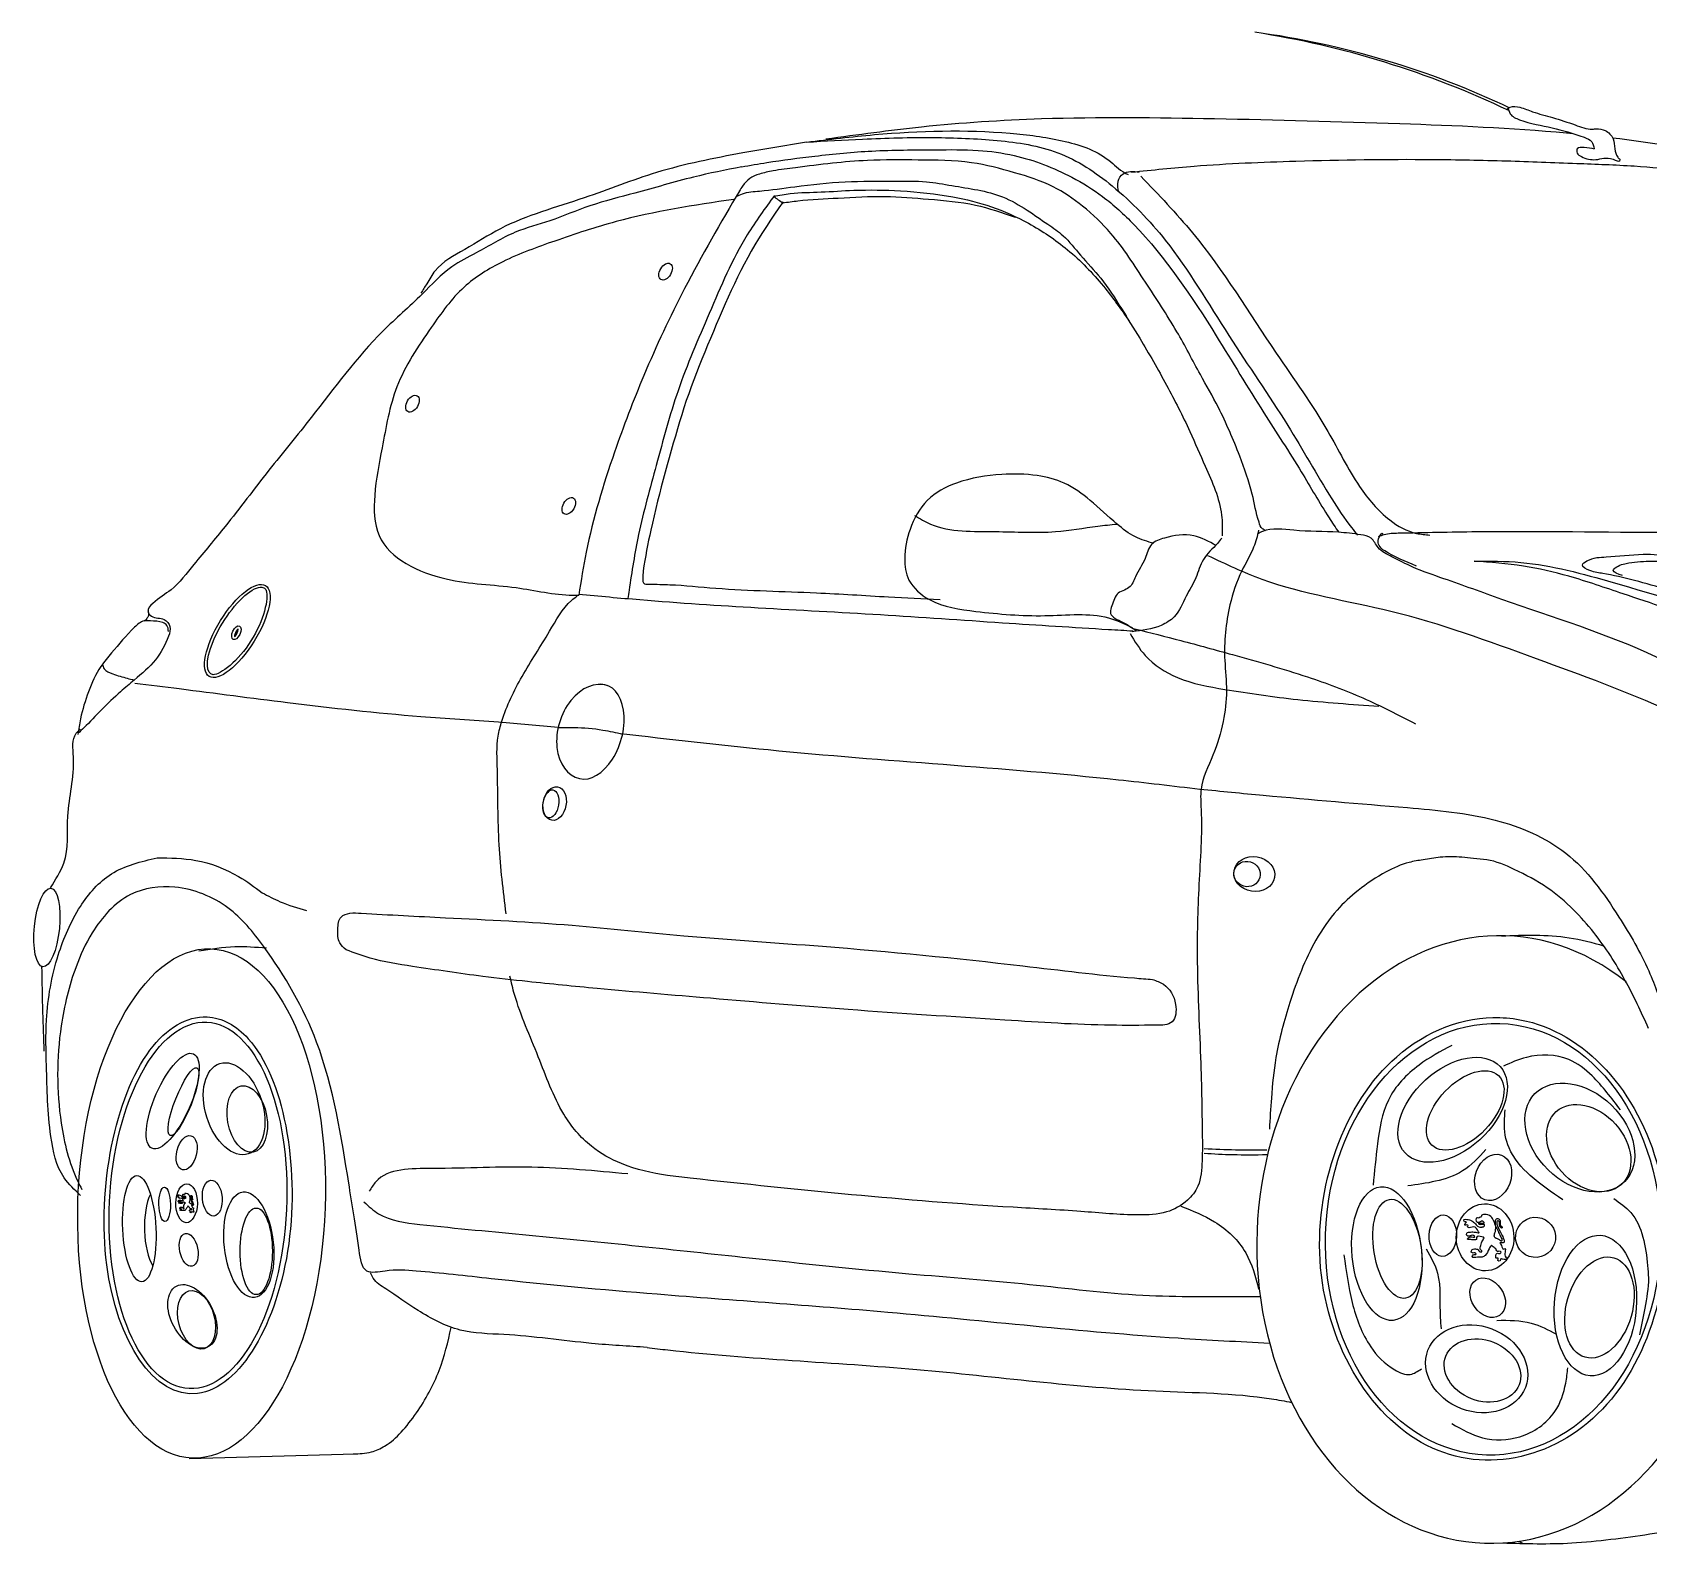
# Model space of a CAD drawing. Header units: millimetres. Extents: x 116290 to 180258, y 22146 to 121276.
# Drawn here: x 125225 to 126575, y 24380 to 25646 of the extents above; entities that cross this region are included whole.
import ezdxf

# ---------------------------------------------------------------- set-up
doc = ezdxf.new("R2010")
doc.units = ezdxf.units.MM

# ---------------------------------------------------------------- blocks, each defined once
blk = doc.blocks.new('A$C31CE388F')
blk.add_line((129.8, 71.2), (268.5, 75))
for centre, radius, start, end in [((922.8, 545.3), 724.7, 64.6115, 82.2608), ((903.8, 508.8), 763.5, 64.4955, 81.2202)]:
    blk.add_arc(centre, radius, start, end)
for centre, major_axis, ratio in [((527.9, 1063.3), (3.89, 6.61), 0.619141), ((316.4, 952.9), (3.89, 6.61), 0.619141), ((447, 867.4), (3.89, 6.61), 0.619141), ((170, 762.9), (23.5, 38), 0.368742), ((169.2, 761.4), (2.68, 5.65), 0.503817), ((435.2, 618.6), (2.5, 14), 0.676401), ((432, 618.3), (1.8, 11.7), 0.544379), ((1013.8, 559.7), (-10.7, 2.9), 0.951899), ((1019.9, 559.7), (-16.9, 2.9), 0.850032), ((10.9, 515), (3.3, 32.9), 0.316061), ((140.1, 284.3), (7.7, 212.9), 0.48487), ((137.2, 282.7), (7.3, 153.2), 0.482614), ((1219.4, 254.4), (5.5, 180.4), 0.776088), ((116, 369.9), (17.3, 39.5), 0.34856), ((1185.6, 362.6), (39.7, 36.1), 0.62928), ((125, 369.4), (11.2, 28.3), 0.224505), ((167.3, 363.5), (-11.9, 37.8), 0.603697), ((1196.1, 362.1), (-27.8, -29.1), 0.575465), ((178.3, 354.9), (-5, 27.7), 0.584103), ((1291.9, 339.4), (-37.5, 36.7), 0.719914), ((1299.3, 330.6), (-27.1, 30.6), 0.735542), ((127.7, 326.7), (3.6, 14.2), 0.56683), ((1219.4, 306.1), (6.9, 18.7), 0.743093), ((88.1, 263.2), (-2.1, 44.4), 0.311363), ((109.3, 283.6), (-0.2, 14.3), 0.337329), ((127.6, 284.5), (0.3, 16.3), 0.553191), ((149.1, 288.8), (-1.3, 15), 0.547885), ((1130.6, 242.4), (-5.3, 55.8), 0.518368), ((179.6, 249.8), (-4.8, 44.1), 0.463221), ((1139.5, 246.4), (-6.7, 41.3), 0.472036), ((1212.7, 256), (-0.4, 28), 0.858284), ((185.8, 244.3), (0, 36.2), 0.373203), ((1177.4, 257.4), (0.7, 17.3), 0.659352), ((1254.9, 256), (-2, -16.7), 0.993998), ((129.4, 245.5), (-2.8, 13.7), 0.54095), ((1304.9, 199), (4.5, 58.7), 0.58238), ((1308.3, 197.3), (12, 41.6), 0.634457), ((132.5, 189.9), (-13.4, 25.3), 0.617226), ((1214.9, 205.5), (-9.9, 14.8), 0.749827), ((135.9, 187), (-6.3, 24.2), 0.60005), ((1205.7, 146.1), (-40.7, 15.6), 0.81942), ((1210.5, 144.7), (-30.6, 12), 0.771648)]:
    blk.add_ellipse(centre, major_axis=major_axis, ratio=ratio)
for centre, major_axis, ratio, start_param, end_param in [((466.9, 678.6), (12.4, 38.7), 0.707745, 0.005758, 3.198324), ((466.6, 678.7), (11.6, 39), 0.616644, 3.182561, 6.461087), ((1221.5, 254.2), (9.8, 253.8), 0.785448, 5.754623, 10.651578), ((105.9, 262.7), (-0.9, 36.2), 0.373203, 0.618139, 2.570643), ((1302.8, 244.5), (9.8, 253.8), 0.785448, 9.156043, 9.181852)]:
    blk.add_ellipse(centre, major_axis=major_axis, ratio=ratio, start_param=start_param, end_param=end_param)
for points, knots in [([(661.9, 1174.2), (688.5, 1177.9), (748.3, 1186.2), (856.7, 1193.2), (990.1, 1191.5), (1136.3, 1187.6), (1236.2, 1183.5), (1284.3, 1179), (1286.1, 1178.8)], [0, 0, 0, 0, 0.0805411, 0.1810632, 0.3255522, 0.4805868, 0.6199008, 0.6253544, 0.6253544, 0.6253544, 0.6253544]), ([(1231.3, 1199.4), (1232.1, 1200), (1235.1, 1202.1), (1243.2, 1200.7), (1254.1, 1196), (1270.1, 1192), (1286.3, 1186.7), (1298.6, 1181.8), (1307.1, 1183), (1314, 1181.8), (1320.7, 1175), (1320.8, 1166.4), (1322.3, 1160), (1324.8, 1157.7), (1325.5, 1157.1)], [0, 0, 0, 0, 0.002864, 0.0109739, 0.0221597, 0.0395697, 0.0594545, 0.0743492, 0.077552, 0.085067, 0.0946172, 0.1030903, 0.1106192, 0.1132022, 0.1132022, 0.1132022, 0.1132022]), ([(1319.3, 1175.2), (1350.8, 1171.5), (1411.5, 1162), (1493, 1143.7), (1542, 1127), (1562.8, 1119.9)], [0.6587718, 0.6587718, 0.6587718, 0.6587718, 0.7538002, 0.8428566, 0.908971, 0.908971, 0.908971, 0.908971]), ([(591.5, 1150.9), (598.5, 1152.2), (618.8, 1155.7), (655, 1160.3), (702, 1165.1), (747.6, 1165), (787.3, 1165.6), (826.4, 1160.3), (861.6, 1146.5), (895, 1126), (939.5, 1084.7), (981.7, 1021.2), (1024.3, 949.8), (1057.2, 900.1), (1076.7, 865.9), (1087.7, 849.4), (1090.4, 845.4)], [0, 0, 0, 0, 0.0212479, 0.0617609, 0.1096072, 0.1626269, 0.1985056, 0.2287944, 0.2803023, 0.3106024, 0.3458495, 0.4615978, 0.5370338, 0.595655, 0.640379, 0.6550678, 0.6550678, 0.6550678, 0.6550678]), ([(1304.2, 1165.8), (1301.5, 1166.2), (1297.1, 1166.9), (1289, 1167.6), (1289.3, 1161.6), (1295.4, 1157.9), (1306.4, 1155.5), (1315.2, 1160.3), (1325.2, 1154.5), (1325.5, 1156.8), (1325.5, 1157.1)], [0, 0, 0, 0, 0.00892792, 0.01466239, 0.01834355, 0.02287119, 0.0351554, 0.04965049, 0.05538496, 0.05630552, 0.05630552, 0.05630552, 0.05630552]), ([(618.9, 1127), (611, 1116.2), (588.7, 1085.8), (565, 1029.2), (537.1, 965.8), (520.8, 903), (505.2, 847.8), (499.3, 810.2), (496.7, 792.3), (496.4, 790)], [0, 0, 0, 0, 0.039957, 0.1129986, 0.1827033, 0.2476577, 0.307339, 0.3545026, 0.3616582, 0.3616582, 0.3616582, 0.3616582]), ([(626.2, 1121.6), (606.4, 1094.5), (591, 1067), (564.5, 1005.5), (551, 975.2), (531.8, 912.1), (522.7, 879.2), (513, 835.9), (510.9, 824.6), (509.1, 813.2)], [0, 0, 0, 0, 0.1005183, 0.1005183, 0.2010366, 0.2010366, 0.3015548, 0.3015548, 0.3367306, 0.3367306, 0.3367306, 0.3367306]), ([(192.3, 798.9), (190.3, 800.2), (186.1, 799.6), (169.8, 788.4), (156.3, 770.3), (142.9, 737.4), (143.9, 726.6), (155.8, 726.1), (170.9, 738), (191.9, 771.2), (196.7, 790.6), (193.6, 797.8), (193, 798.5), (192.3, 798.9)], [0, 0, 0, 0, 0.69658, 0.69658, 2.000192, 2.000192, 3.344248, 3.344248, 4.688304, 4.688304, 6.032361, 6.032361, 6.283185, 6.283185, 6.283185, 6.283185]), ([(170.7, 764.6), (169.8, 763.9), (168.4, 761.9), (167.7, 759.3), (167.6, 758.7), (167.7, 758.2)], [0.720037, 0.720037, 0.720037, 0.720037, 1.92545, 1.92545, 2.421555, 2.421555, 2.421555, 2.421555]), ([(167.7, 758.2), (168.6, 758.8), (170, 760.9), (170.7, 763.4), (170.7, 764.1), (170.7, 764.6)], [3.86163, 3.86163, 3.86163, 3.86163, 5.067043, 5.067043, 5.563148, 5.563148, 5.563148, 5.563148]), ([(57.3, 735.1), (57.6, 733.7), (58.9, 729.8), (67.6, 726.3), (75.8, 723.9), (81.8, 722.4), (83.7, 721.9)], [0.00183504, 0.00183504, 0.00183504, 0.00183504, 0.00594992, 0.01418325, 0.02698896, 0.0327732, 0.0327732, 0.0327732, 0.0327732]), ([(83.8, 721.9), (80, 718.7), (70.7, 710.6), (56.5, 697.5), (45.3, 685.1), (38.5, 678.8), (36.8, 677.2)], [0, 0, 0, 0, 0.01500738, 0.03697879, 0.05794359, 0.0648449, 0.0648449, 0.0648449, 0.0648449]), ([(84.3, 719.3), (96.7, 717.8), (139.3, 712.5), (218.8, 701.9), (307.7, 692), (383.3, 687.5), (421.6, 684.1), (438.2, 682.5)], [0, 0, 0, 0, 0.0374232, 0.1286786, 0.2406845, 0.3058355, 0.3558415, 0.3558415, 0.3558415, 0.3558415]), ([(14, 548.1), (17.8, 555), (30.2, 572.7), (25.7, 612.6), (35.7, 645.8), (31.2, 674.1), (37.5, 679.7), (38.8, 680.8)], [0.1374789, 0.1374789, 0.1374789, 0.1374789, 0.1607399, 0.2001675, 0.2500532, 0.2698263, 0.2747294, 0.2747294, 0.2747294, 0.2747294]), ([(490.2, 677.1), (531.3, 672.6), (669.7, 656.2), (831.8, 647.8), (951.7, 633.4), (974.4, 630.7)], [0.4081633, 0.4081633, 0.4081633, 0.4081633, 0.5321559, 0.8260912, 0.8946185, 0.8946185, 0.8946185, 0.8946185]), ([(1032.6, 167.3), (1007.2, 168.6), (900.7, 174), (730.7, 193.4), (538.5, 206.3), (408.2, 218.2), (330.9, 227.2), (298.2, 229.4), (274.7, 224.1), (269.6, 261.6), (260.1, 319.1), (245.7, 413.2), (202.7, 487.1), (163.7, 535.2), (121.8, 552.1), (76.1, 545.9), (49.5, 515.1), (31.8, 476.6), (18.9, 423), (18.8, 361.6), (30, 315.7), (38.8, 298.4), (40.1, 296)], [0.001699, 0.001699, 0.001699, 0.001699, 0.078108, 0.321699, 0.515096, 0.654347, 0.717505, 0.743501, 0.758665, 0.777159, 0.834093, 0.954915, 1.046524, 1.090158, 1.137809, 1.175333, 1.220677, 1.252109, 1.302934, 1.384287, 1.434239, 1.442509, 1.442509, 1.442509, 1.442509]), ([(1226.4, 508), (1245.4, 508.7), (1274.3, 509.8), (1302.2, 502.4), (1311.8, 499.8)], [0, 0, 0, 0, 0.05645012, 0.08617006, 0.08617006, 0.08617006, 0.08617006]), ([(8.7, 411.6), (8.3, 422.4), (7.3, 446.2), (7.1, 469.6), (6.7, 482.6)], [0, 0, 0, 0, 0.03236451, 0.07114762, 0.07114762, 0.07114762, 0.07114762]), ([(144.7, 440.3), (127.7, 441.1), (110.8, 430.7), (67.8, 373.7), (52.8, 297.2), (69.1, 169), (100.5, 121), (172.8, 129.9), (203.8, 184.5), (222.1, 316.8), (208.4, 389.9), (169.1, 433.1), (157.2, 439.7), (144.7, 440.3)], [0, 0, 0, 0, 0.615537, 0.615537, 1.91989, 1.91989, 3.224243, 3.224243, 4.528595, 4.528595, 5.832948, 5.832948, 6.283185, 6.283185, 6.283185, 6.283185]), ([(1225, 439.7), (1194.6, 440.6), (1164, 428.9), (1094.6, 368.4), (1069.3, 297.6), (1081.3, 163.4), (1118.5, 102.8), (1218.8, 56.9), (1279.4, 73.7), (1357.1, 167.8), (1373.3, 242.6), (1344.6, 372.2), (1300.1, 424.5), (1240, 438.5), (1232.5, 439.5), (1225, 439.7)], [0, 0, 0, 0, 0.623712, 0.623712, 1.724785, 1.724785, 2.825858, 2.825858, 3.926932, 3.926932, 5.028005, 5.028005, 6.129079, 6.129079, 6.283185, 6.283185, 6.283185, 6.283185]), ([(124.8, 287), (124.4, 287.8), (123.6, 289.4), (121.7, 288.1), (121, 289.1), (121.6, 289.4), (120.9, 289.6), (120.2, 289.4), (120.4, 290.2), (121.3, 290.6), (120.2, 290.6), (120, 291.1), (120.3, 291.7), (121.5, 291.3), (122.8, 291.1), (123.9, 289.8), (124.6, 288.7), (125.6, 288.4), (126, 288.4), (126.2, 288.4)], [0, 0, 0, 0, 0.01126101, 0.02034275, 0.02196095, 0.02377042, 0.02606042, 0.02895734, 0.03151549, 0.03458667, 0.03792506, 0.04003505, 0.0419835, 0.04596676, 0.05422371, 0.0619192, 0.06832286, 0.07315385, 0.07484256, 0.07484256, 0.07484256, 0.07484256]), ([(132.1, 283.4), (131.8, 283.6), (131.3, 284.1), (130.4, 284.3), (129.9, 285.2), (130.5, 286.5), (130.9, 288.2), (130.2, 290.2), (129.5, 292.2), (127.7, 292.7), (126.6, 292.7), (126, 292.5), (126.1, 291.9), (125.5, 291.9), (125.1, 291.5), (124.4, 291.9), (124, 291), (124.5, 290.1), (125.4, 290.1), (125.9, 290.7), (126.7, 290.4), (126.8, 290), (126.8, 289.7)], [0, 0, 0, 0, 0.00467723, 0.00979473, 0.0122591, 0.01828005, 0.02814277, 0.03770909, 0.04665835, 0.05709429, 0.06058153, 0.06254199, 0.06456709, 0.06651946, 0.06935667, 0.07208216, 0.07548577, 0.07971135, 0.083704, 0.08687461, 0.08968892, 0.09309825, 0.09309825, 0.09309825, 0.09309825]), ([(126.8, 289.7), (126.6, 289.7), (126.1, 289.7), (125.6, 289.7), (124.8, 289.9), (125.3, 289.3), (125.9, 289.5), (126.5, 289.4), (126.8, 289.4)], [0.00070841, 0.00070841, 0.00070841, 0.00070841, 0.00358795, 0.00796434, 0.00963298, 0.01124526, 0.0150069, 0.01915162, 0.01915162, 0.01915162, 0.01915162]), ([(126.8, 289.4), (126.8, 289.3), (126.8, 289), (126.8, 288.6), (126.4, 288.4), (126.1, 288.4), (126, 288.4)], [0.094531943, 0.094531943, 0.094531943, 0.094531943, 0.095138104, 0.09841845, 0.099879776, 0.101701771, 0.101701771, 0.101701771, 0.101701771]), ([(275.8, 285.7), (279.7, 282), (292.5, 270.2), (342.3, 264.4), (443.9, 255.4), (581.1, 240.6), (720.2, 226), (830.1, 217.7), (924.2, 205.7), (988.7, 206.6), (1021.4, 206.6), (1024.7, 206.6)], [0, 0, 0, 0, 0.0158203, 0.0514686, 0.1432112, 0.3279151, 0.4622045, 0.563434, 0.6585019, 0.7464782, 0.7565059, 0.7565059, 0.7565059, 0.7565059]), ([(1207.2, 260.6), (1206.1, 262.7), (1204, 266.6), (1199.3, 263), (1197.7, 265.2), (1199.1, 266.1), (1197.2, 266.5), (1195.6, 265.8), (1195.8, 267.9), (1198.1, 269), (1195.5, 268.7), (1194.8, 270), (1195.4, 271.6), (1198.4, 270.7), (1201.6, 270.4), (1204.5, 267.4), (1206.6, 264.8), (1209, 264.4), (1210.1, 264.4), (1210.4, 264.4)], [0, 0, 0, 0, 0.01126101, 0.02034275, 0.02196095, 0.02377042, 0.02606042, 0.02895734, 0.03151549, 0.03458667, 0.03792506, 0.04003505, 0.0419835, 0.04596676, 0.05422371, 0.0619192, 0.06832286, 0.07315385, 0.07484256, 0.07484256, 0.07484256, 0.07484256]), ([(1225.8, 253), (1225.1, 253.6), (1223.8, 254.7), (1221.5, 255), (1220, 257), (1221.3, 260.4), (1222.1, 264.8), (1220, 269.4), (1217.9, 274.2), (1213.4, 275.3), (1210.8, 274.9), (1209.4, 274.4), (1209.8, 272.9), (1208.3, 272.9), (1207.3, 271.8), (1205.5, 272.7), (1204.7, 270.3), (1205.9, 268.4), (1208.3, 268.5), (1209.5, 270), (1211.4, 269.4), (1211.7, 268.4), (1211.7, 267.7)], [0, 0, 0, 0, 0.00467723, 0.00979473, 0.0122591, 0.01828005, 0.02814277, 0.03770909, 0.04665835, 0.05709429, 0.06058153, 0.06254199, 0.06456709, 0.06651946, 0.06935667, 0.07208216, 0.07548577, 0.07971135, 0.083704, 0.08687461, 0.08968892, 0.09309825, 0.09309825, 0.09309825, 0.09309825]), ([(1211.7, 267.7), (1211.2, 267.7), (1210, 267.6), (1208.8, 267.6), (1206.7, 267.8), (1208.1, 266.4), (1209.7, 267.1), (1211.1, 267), (1211.8, 266.9)], [0.00070841, 0.00070841, 0.00070841, 0.00070841, 0.00358795, 0.00796434, 0.00963298, 0.01124526, 0.0150069, 0.01915162, 0.01915162, 0.01915162, 0.01915162]), ([(1211.8, 266.9), (1211.8, 266.8), (1211.9, 266), (1212.1, 265), (1210.9, 264.4), (1210.4, 264.4), (1210, 264.4)], [0.094531943, 0.094531943, 0.094531943, 0.094531943, 0.095138104, 0.09841845, 0.099879776, 0.101701771, 0.101701771, 0.101701771, 0.101701771]), ([(266.7, 74.9), (271.9, 75.1), (281.2, 75.3), (295.9, 82.4), (307.3, 92.7), (323.8, 114), (340.1, 143.3), (346, 168.5), (348.7, 180.7)], [0, 0, 0, 0, 0.0154487, 0.0277714, 0.0476237, 0.0688064, 0.1090796, 0.1464519, 0.1464519, 0.1464519, 0.1464519]), ([(512.4, 164), (518.2, 163.2), (593, 154.3), (735.5, 149.2), (902.6, 126.2), (1008.1, 126), (1045.4, 119.1), (1051, 117.9)], [0.2471998, 0.2471998, 0.2471998, 0.2471998, 0.2648045, 0.4733677, 0.6739114, 0.7707259, 0.7878975, 0.7878975, 0.7878975, 0.7878975])]:
    blk.add_open_spline(points, degree=3, knots=knots)
for points in [[(1231.8, 1201), (1233.7, 1195.2), (1241.5, 1190.3), (1268.7, 1183.5), (1295.4, 1175.6), (1301.8, 1171.9), (1303.8, 1166)], [(645.7, 1171.6), (702.4, 1177.8), (815.9, 1179), (859.3, 1172.7), (898.2, 1156.4), (911.7, 1145.8), (914.5, 1144.4)], [(645.7, 1171.6), (692.5, 1174.1), (751.9, 1175.4), (805.1, 1172.9), (855.7, 1162.7), (901.2, 1134.9), (945.5, 1089.5), (998.6, 1009.8), (1047.8, 934.8), (1084.6, 873.4), (1101.1, 849.3), (1106.1, 843)], [(645.7, 1171.6), (592.5, 1162.5), (520.4, 1146.1), (459.9, 1125), (389.8, 1099.1), (360, 1081.8), (335.3, 1064), (328.3, 1053.1), (323.5, 1045.4)], [(591.5, 1150.9), (551.2, 1142.3), (502.2, 1128.9), (464.7, 1118.3), (431.1, 1105.8), (402.3, 1096.2), (369.6, 1079), (349.4, 1067.4), (324.4, 1044.4), (291.8, 1013.7), (231.8, 941.4), (196.3, 897.2), (159.8, 850.2), (133.8, 818.5), (114.6, 797.4), (99.3, 785.9), (95.4, 779.2), (98.3, 775.3), (108.9, 772.4), (113.7, 766.7), (112.5, 758.6), (101.7, 738.9), (83.8, 721.9)], [(1029.5, 846.6), (1026.6, 848.4), (1023.8, 853.8), (1018.1, 877.3), (1007.7, 909.1), (989.8, 949.8), (974.8, 977.3), (955.1, 1013.1), (928.8, 1054.6), (900, 1095.3), (876.3, 1118.1), (851.7, 1134.2), (819.5, 1146), (783.6, 1154.3), (738.9, 1156.6), (696.6, 1156.2), (667.4, 1153.9), (636.4, 1150.2), (617.7, 1147.5), (606.4, 1144.8), (598.2, 1141.1), (592.2, 1134.8), (589.5, 1130.7)], [(917.3, 1146.5), (969.7, 1151.5), (1054.6, 1155.7), (1168.6, 1157.1), (1230.5, 1155.9), (1289.3, 1153.8), (1337.4, 1151.6), (1420.2, 1143.9), (1544.4, 1125.5), (1589, 1111.3), (1619.5, 1099.3), (1692.4, 1063.9), (1760.7, 1025.5), (1821.6, 985.2), (1865.5, 956.9), (1920, 918.7), (1976.6, 873.5), (2012.2, 844.2), (2042.7, 820.1)], [(586.8, 1126.1), (592.2, 1128.4), (606.4, 1130.7), (636, 1134.3), (677.9, 1138.4), (719.8, 1138.9), (745.8, 1138.4), (767.2, 1135.2), (809.5, 1125.7), (830, 1114.7), (847.3, 1102.9), (860.1, 1093.3), (874.7, 1077), (891.5, 1057.8), (908.8, 1032.4), (924.1, 1007.6), (946.5, 968.4), (966, 929.7), (978.8, 900.6), (992.5, 859.8), (993, 842.5)], [(906.7, 1129.6), (906, 1138.8), (910.2, 1145.1), (923.7, 1146.5)], [(925, 1143), (968.3, 1095.6), (1038.1, 995.2), (1081.4, 929.6), (1107.9, 883.6), (1133.1, 855.7), (1155.4, 844.5), (1166.6, 843.1)], [(584.8, 1123.7), (486.5, 1105.1), (435.4, 1088.9), (391.8, 1071.5), (359.5, 1050.3), (332.1, 1016.7), (303.4, 967), (291, 916), (284.8, 876.2), (288.5, 842.6), (344.5, 806.5), (403.1, 799.1), (450.4, 792.8), (455.3, 792.8)], [(589.8, 1131.2), (543.7, 1049.1), (509.8, 976.6), (485.2, 912.3), (461.6, 828.9), (455.3, 792.8)], [(618.1, 1126.1), (626.1, 1120.6)], [(618.3, 1126.2), (632.1, 1128.5), (657.9, 1129.9), (685.1, 1131.3), (724.2, 1130.8), (768, 1125.8), (800.2, 1117.5), (831.1, 1103.7), (863.8, 1081.6), (893.7, 1051.2), (915.4, 1021.8)], [(625.7, 1120.8), (638.5, 1122.5), (672.2, 1124.8), (711.3, 1126.2), (747.7, 1123.9), (786.9, 1118.9), (820, 1108.7)], [(935.8, 836.1), (920.5, 841.5), (905.2, 852.3), (882.7, 872.1), (861, 886.5), (838.5, 892.8), (808.8, 893.7), (770.9, 886.5), (746.6, 872.1), (732.2, 847.8), (727.7, 823.5), (731.3, 805.5), (748.4, 789.2), (787.1, 779.3), (844.8, 775.7), (872.7, 776.6), (898, 773.9), (917.8, 765.8)], [(735.8, 859.5), (749.3, 852.3), (803.4, 846), (853.8, 846), (889, 850.5), (905.2, 852.3)], [(988.1, 834.3), (969.2, 842.4), (944.8, 840.6), (934, 835.2), (928.6, 823.5), (920.5, 808.2), (915.1, 799.2), (905.2, 793.7), (902.5, 788.3), (899.8, 777.5), (909.7, 770.3), (921.4, 763.1)], [(992.6, 840.6), (989, 836.1), (977.3, 822.6), (971, 807.3), (962.9, 791.9), (953, 774.8), (942.1, 767.6), (917.8, 762.2)], [(1023.5, 847.1), (1019.3, 832.9), (1009.4, 813.1), (999.5, 784.8), (995.2, 738.2), (996.6, 712.7), (993.8, 687.3), (985.3, 659), (975.4, 630.7), (975.4, 613.7), (973.6, 551.1), (972.2, 486.1), (975.1, 401.2), (976.5, 331.9)], [(1450.5, 679.3), (1421.5, 702.5), (1355.9, 741.1), (1226.6, 789.3), (1178.3, 806.6), (1152.2, 816.3), (1134.9, 824.9), (1123.3, 832.7), (1117.5, 840.4), (1108.8, 843.3), (1090.1, 845.4), (1052.8, 847.1), (1026.8, 846.1), (1022.9, 844.2)], [(1155.3, 817.2), (1128.8, 829.8), (1126.9, 831.1), (1123.7, 835.5), (1123.7, 839.9), (1126.9, 844.3), (1126.9, 843.7)], [(1123.7, 841.9), (1128.4, 843.6), (1140.1, 844.8), (1205.6, 846), (1365.9, 845.4), (1460.7, 846), (1736.7, 839.5), (1809.6, 834.6), (2003.5, 822.2), (2051.7, 819.7), (2066.5, 818.5), (2076.4, 817.3)], [(1425.5, 660.4), (1407.1, 674.5), (1367.5, 695.7), (1255.7, 739.6), (1134, 779.2), (1026.4, 806), (981.1, 825.8)], [(509.2, 813.6), (508.8, 806), (509.5, 803), (513.7, 802), (531.5, 801.6), (569.9, 798.7), (654, 794.8), (714.2, 791.4), (757.3, 789.1)], [(1203.5, 821.3), (1242.6, 820.2), (1319.7, 803.4), (1429.6, 771.7), (1551.1, 739), (1666.3, 703.1), (1770.9, 658.7), (1821.6, 630.2)], [(1800.5, 637.6), (1736.1, 660.8), (1609.2, 703.1), (1487.7, 740), (1397.9, 770.6), (1328.2, 793.9), (1282.7, 808.6), (1244.7, 817.1), (1203.5, 821.3)], [(1327.6, 809.2), (1319.8, 813.4), (1328.2, 818.8), (1330.6, 819.4), (1349.9, 821.2), (1372.2, 820), (1389.1, 814.6), (1403.6, 808), (1419.3, 800.7), (1440.4, 795.3), (1461.5, 790.5), (1474.1, 788.7), (1477.7, 785.1)], [(394.7, 526.5), (388.8, 584.1), (387.3, 646.9), (388, 675), (391, 687.5), (408, 724.9), (430.9, 762.6), (449.4, 788.5), (453.9, 792.2)], [(455.4, 793.6), (506.5, 789.1), (605.2, 782.3), (707.4, 776.6), (809.5, 769.8), (898.1, 764.2), (918.5, 763)], [(112.5, 762.4), (111.1, 767.6), (107.8, 769.9), (97.4, 771.3), (92.2, 771.3), (84.2, 766.1), (64.9, 744.5), (56, 733.2), (45.6, 712.1), (39, 689.5), (36.7, 676.3)], [(95.2, 779.8), (95.8, 775.7), (94.3, 773.2), (92.1, 771)], [(916, 760.8), (928.7, 742.4), (955.6, 724), (995.2, 714.1), (1056.1, 705.6), (1124, 700)], [(920.1, 764.7), (958.4, 754.9), (1001.6, 743.1), (1064.4, 724.5), (1110.5, 706.9), (1154.7, 685.3)], [(438.5, 682.2), (451.5, 682.2), (475.5, 680.1), (491.9, 676.7)], [(974.4, 630.7), (1027.4, 625.6), (1147.9, 615.2), (1221.2, 604.7), (1280.1, 577.2), (1324.6, 523.6), (1349.5, 478.7), (1362.6, 440.7), (1365.2, 429)], [(38.9, 291.1), (25.3, 305.8), (14.2, 340.4), (10.5, 399.5), (10.5, 437.7), (20.4, 492), (38.9, 532.6), (64.8, 559.8), (103, 573.3)], [(103, 573.3), (135.3, 571.1), (171.1, 557.6), (190.8, 544.1)], [(1349.4, 430.7), (1329.6, 471.1), (1303.5, 510.8), (1286.6, 529.8), (1264.7, 548.2), (1237, 563.6), (1214.1, 571.6), (1202.9, 572.6), (1193.3, 573.7), (1175.2, 573.7), (1160.9, 571.6), (1149.2, 569.4), (1130, 561.5), (1106.6, 546), (1089, 529.5), (1071.4, 504.5), (1049.6, 452.4), (1037.9, 406.2), (1034.1, 372.4), (1032.5, 346.4)], [(190.8, 544.1), (205.7, 536.6), (227.8, 529.2)], [(260.9, 496.3), (255.6, 502.1), (254, 513.7), (256.7, 523.7), (264.1, 526.9), (273.5, 526.9)], [(273.5, 526.9), (344, 523.2), (449.8, 516.9), (543.1, 508.1), (658.9, 499.3), (826.5, 482.9), (919.7, 472.8), (934.8, 471.6)], [(137.9, 495.4), (168, 499.1), (194.3, 497.9)], [(937.3, 433.3), (900.2, 433.3), (811.4, 437.6), (680.4, 446.4), (565.4, 455.8), (470.7, 464), (412.6, 469.8), (375.1, 474.1), (316.4, 482.5), (281, 489.4), (260.9, 496.3)], [(976.5, 331.9), (976.2, 320), (972.7, 298.8), (963.9, 287), (946.6, 277.2), (922.9, 274.7), (875, 277.6), (818.3, 281.1), (548.5, 305.4), (529.4, 307.7), (491.1, 317.6), (465.9, 332.1), (442.9, 358.9), (421.5, 407), (401.7, 458.9), (397.8, 474.2)], [(934.8, 471.6), (943.9, 467.5), (954.1, 450.7), (951.2, 436.2), (937.3, 433.3)], [(1185, 416.5), (1157.5, 400), (1131.9, 370.8), (1122.8, 334.2), (1119.1, 299.5)], [(1325.8, 362.5), (1302.1, 390.9), (1282.8, 404.6), (1247.2, 406.4), (1228, 399.1)], [(1277.7, 287.4), (1250.5, 307.6), (1232.7, 330.8), (1228.8, 352.6), (1229.6, 362.6)], [(1030.3, 324.9), (1001.9, 324.9), (977.9, 326)], [(1213.3, 329.3), (1193.9, 311.5), (1171.4, 302.9), (1148.1, 299)], [(496.3, 309), (416.1, 314.6), (332.6, 313.5), (285.8, 302.4), (280.3, 294.6)], [(126.6, 284.8), (125.7, 285.2), (124, 285.1), (123.9, 284.4), (123, 284.3), (121.6, 284.5), (120.8, 284.7), (121.8, 285.4), (123.4, 285.3), (123, 285.8), (121.4, 285.7), (120.7, 286), (120.8, 286.7), (122, 287), (123.8, 286.9), (125, 286.7), (124.8, 287)], [(125.2, 281.9), (125.7, 283.5), (126.6, 284.8)], [(130.6, 288.8), (130.7, 289.5), (130.9, 290.7), (131.4, 291.1), (132.3, 290.5), (132.3, 289.4), (132.4, 288.5), (132.8, 287.9), (132.8, 287.7), (132.5, 287.7), (132.1, 288.4), (132, 289.3), (132, 290), (131.7, 290.3), (131.4, 290.2), (131.3, 288.8), (132.5, 285.7), (133.2, 283.9), (133.1, 282.7), (132.5, 282.7), (131.7, 282.8)], [(130.6, 288.4), (131.1, 287.7), (131.7, 285.9), (132.3, 284.4), (132.5, 283.6), (132.3, 283.3), (132.2, 283.3), (132.1, 283.4)], [(1320.2, 288.5), (1334.4, 276.8), (1348.5, 232.4), (1349.2, 222), (1346.1, 196.7), (1341.8, 174.5)], [(128.9, 282.2), (128, 280.9), (126.5, 278.8), (125.5, 278.3), (123.9, 278.4), (122.1, 278.7), (122.4, 279.3), (123.5, 279.4), (123.1, 279.9), (122.2, 279.9), (121.9, 280.3), (122.2, 281.1), (123, 281.3), (124.3, 280.9), (124.8, 280.2), (125.5, 280.2), (125.3, 280.7), (125, 281.1), (125.2, 281.9)], [(131.7, 282.8), (132.3, 281.4), (132.8, 280.6), (133.3, 280.7), (133.4, 280), (133.3, 278.1), (133.8, 277.1), (133.3, 277.1), (132.3, 277.2), (131.7, 277.3), (131.5, 276.7), (130.7, 276.8), (130.8, 277.6), (130.2, 277.7), (130.1, 278.6), (130.5, 279.3), (131.6, 279.1), (132, 279.5), (131.3, 279.9), (130.7, 279.9), (130.4, 280.4), (129.4, 281.6), (128.9, 282.2)], [(958.5, 282), (986.7, 269), (1012.7, 243), (1023.5, 212.7)], [(1221.3, 266), (1221.4, 267.7), (1221.7, 270.8), (1222.7, 271.8), (1225, 270.5), (1225.4, 267.9), (1225.8, 265.7), (1226.9, 264.3), (1226.9, 263.8), (1226.1, 263.8), (1225, 265.3), (1224.7, 267.7), (1224.4, 269.3), (1223.6, 270), (1222.9, 269.6), (1222.9, 266.2), (1226.4, 258.6), (1228.4, 254.3), (1228.4, 251.6), (1226.9, 251.3), (1225, 251.5)], [(1212, 255.6), (1209.9, 256.5), (1205.5, 255.8), (1205.5, 254.3), (1203.2, 253.8), (1199.9, 254.1), (1197.9, 254.4), (1200.1, 256.3), (1204.1, 256.3), (1203.1, 257.5), (1199.1, 256.9), (1197.5, 257.5), (1197.5, 259.4), (1200.5, 260.4), (1204.9, 260.2), (1207.8, 259.9), (1207.2, 260.6)], [(1221.4, 265.1), (1222.6, 263.3), (1224.5, 259.1), (1226.2, 255.6), (1226.7, 253.6), (1226.4, 252.9), (1226, 252.9), (1225.8, 253)], [(1163.6, 246.3), (1172.9, 226.1), (1175.2, 188.9), (1176, 179.6)], [(1218, 249.5), (1216, 246.3), (1212.8, 240.9), (1210.3, 239.5), (1206.4, 239.4), (1202, 239.8), (1202.7, 241.4), (1205.3, 241.8), (1204.3, 242.9), (1202.1, 242.9), (1201.2, 243.7), (1201.9, 245.8), (1203.8, 246.3), (1207, 245.6), (1208.4, 244), (1210.1, 244), (1209.5, 245.3), (1208.6, 246.3), (1209, 248.2)], [(1209, 248.2), (1210.1, 252.3), (1212, 255.6)], [(1225, 251.5), (1226.7, 248.1), (1227.9, 246.2), (1229.3, 246.6), (1229.6, 244.8), (1229.6, 240.3), (1231.1, 237.8), (1229.8, 237.6), (1227.3, 237.8), (1225.8, 238.1), (1225.3, 236.4), (1223.4, 236.6), (1223.6, 238.6), (1222.1, 238.6), (1221.7, 240.8), (1222.5, 242.6), (1225.3, 242.5), (1226.1, 243.5), (1224.3, 244.3), (1222.9, 244.1), (1222.1, 245.5), (1219.5, 248.1), (1218, 249.5)], [(1094.8, 241.5), (1101.7, 201.5), (1117.1, 164.5), (1137.2, 145.3), (1150.2, 141.4), (1159.5, 146.1)], [(512.4, 164), (466.1, 167.3), (392.8, 174.7), (356.2, 178.5), (321, 194.9), (294.1, 212.9), (283.6, 221.8), (281.3, 226.3)], [(1222.6, 186.6), (1251.3, 184.3), (1272.3, 175)], [(1185, 100.3), (1210.6, 88.4), (1241.7, 89.3), (1271, 110.3), (1280.1, 134.1), (1281.9, 146.9)], [(1227.3, 0.5), (1285.1, 0.5), (1350.4, 8), (1381.4, 13.3), (1398.1, 17.9)]]:
    blk.add_spline(points, degree=3)
at = {"start_tangent": (-0.963229, 0.268682), "end_tangent": (-0.963229, 0.268682)}
blk.add_spline([(1368.9, 824.5), (1344.8, 827), (1313.9, 824.8), (1297.8, 821.4), (1294.1, 818), (1300.3, 813.4), (1311.1, 810.9), (1365.4, 797.2), (1406.4, 785.3), (1416.6, 782.8), (1438.2, 781.9), (1475.9, 783.1), (1477.5, 783.1), (1480.9, 785.6), (1477.8, 789.3), (1470.1, 790.8), (1460.2, 792.4), (1403.9, 808.4), (1390.3, 815.6), (1377, 821.4), (1368.9, 824.5)], degree=3, dxfattribs=at)
blk.add_open_spline([(1030.2, 328.9), (1012.7, 328.6), (995.5, 329), (978, 330)], degree=3)

msp = doc.modelspace()

# ---------------------------------------------------------------- block references
msp.add_blockref('A$C31CE388F', (125226, 24382.2))

doc.saveas('drawing.dxf')
